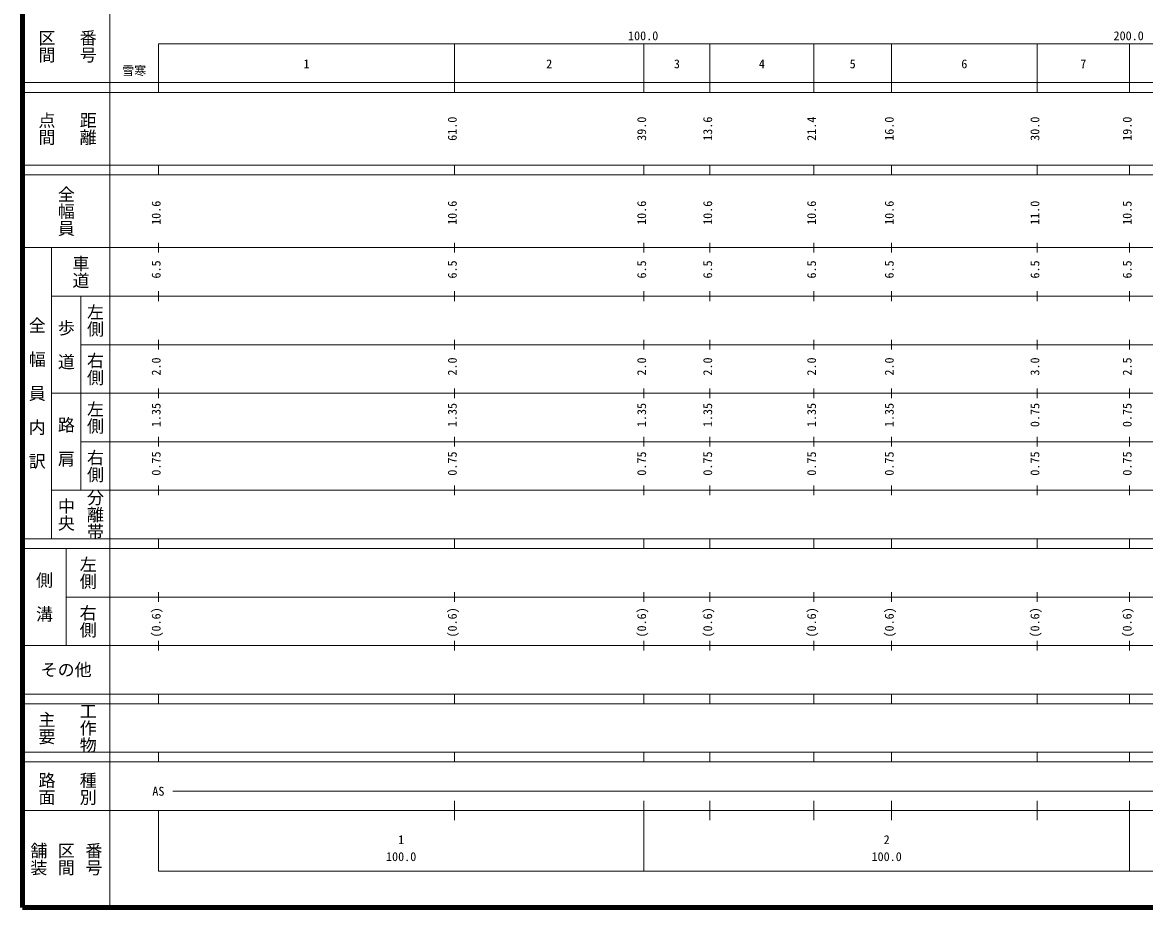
# Model space of a CAD drawing. Units: millimetres on the paper, enlarged 1000 times. Extents: x 40000 to 680000, y 20000 to 380000.
# Drawn here: x 40000 to 271120, y 20000 to 202409 of the extents above; entities that cross this region are included whole.
import ezdxf
from ezdxf.enums import TextEntityAlignment as Align

# ---------------------------------------------------------------- set-up
doc = ezdxf.new("R2010")
doc.units = ezdxf.units.MM
doc.header["$LTSCALE"] = 1000
doc.layers.add('M-TTL', color=2, linetype='Continuous', lineweight=140)
doc.layers.add('M-TTL-BAND', color=7, linetype='Continuous', lineweight=13)
doc.styles.add('@ＭＳ ゴシック', font='')
doc.styles.add('ＭＳ ゴシック', font='')
doc.styles.get('@ＭＳ ゴシック').set_extended_font_data('@MS Gothic')
doc.styles.get('ＭＳ ゴシック').set_extended_font_data('MS Gothic')

msp = doc.modelspace()

# ---------------------------------------------------------------- linework, layer by layer
at = {"layer": 'M-TTL'}
for p, q in [((40000, 380000), (40000, 20000)), ((40000, 20000), (680000, 20000))]:
    msp.add_line(p, q, dxfattribs=at)
at = {"layer": 'M-TTL-BAND'}
for p, q in [((58000, 370000), (58000, 20000)), ((68000, 198000), (579000, 198000)), ((68000, 198000), (68000, 188000)), ((129000, 188000), (129000, 198000)), ((168000, 188000), (168000, 198000)), ((181600, 188000), (181600, 198000)), ((203000, 188000), (203000, 198000)), ((219000, 188000), (219000, 198000)), ((249000, 188000), (249000, 198000)), ((268000, 188000), (268000, 198000)), ((40000, 190000), (579000, 190000)), ((40000, 188000), (579000, 188000)), ((40000, 173000), (579000, 173000)), ((68000, 171000), (68000, 173000)), ((129000, 171000), (129000, 173000)), ((168000, 171000), (168000, 173000)), ((181600, 171000), (181600, 173000)), ((203000, 171000), (203000, 173000)), ((219000, 171000), (219000, 173000)), ((249000, 171000), (249000, 173000)), ((268000, 171000), (268000, 173000)), ((40000, 171000), (579000, 171000)), ((40000, 156000), (579000, 156000)), ((46000, 96000), (46000, 156000)), ((68000, 155000), (68000, 157000)), ((129000, 155000), (129000, 157000)), ((168000, 155000), (168000, 157000)), ((181600, 155000), (181600, 157000)), ((203000, 155000), (203000, 157000)), ((219000, 155000), (219000, 157000)), ((249000, 155000), (249000, 157000)), ((268000, 155000), (268000, 157000)), ((46000, 146000), (579000, 146000)), ((52000, 146000), (52000, 106000)), ((68000, 145000), (68000, 147000)), ((129000, 145000), (129000, 147000)), ((168000, 145000), (168000, 147000)), ((181600, 145000), (181600, 147000)), ((203000, 145000), (203000, 147000)), ((219000, 145000), (219000, 147000)), ((249000, 145000), (249000, 147000)), ((268000, 145000), (268000, 147000)), ((68000, 135000), (68000, 137000)), ((129000, 135000), (129000, 137000)), ((168000, 135000), (168000, 137000)), ((181600, 135000), (181600, 137000)), ((203000, 135000), (203000, 137000)), ((219000, 135000), (219000, 137000)), ((249000, 135000), (249000, 137000)), ((268000, 135000), (268000, 137000)), ((52000, 136000), (579000, 136000)), ((46000, 126000), (579000, 126000)), ((68000, 125000), (68000, 127000)), ((129000, 125000), (129000, 127000)), ((168000, 125000), (168000, 127000)), ((181600, 125000), (181600, 127000)), ((203000, 125000), (203000, 127000)), ((219000, 125000), (219000, 127000)), ((249000, 125000), (249000, 127000)), ((268000, 125000), (268000, 127000)), ((52000, 116000), (579000, 116000)), ((68000, 115000), (68000, 117000)), ((129000, 115000), (129000, 117000)), ((168000, 115000), (168000, 117000)), ((181600, 115000), (181600, 117000)), ((203000, 115000), (203000, 117000)), ((219000, 115000), (219000, 117000)), ((249000, 115000), (249000, 117000)), ((268000, 115000), (268000, 117000)), ((68000, 105000), (68000, 107000)), ((129000, 105000), (129000, 107000)), ((168000, 105000), (168000, 107000)), ((181600, 105000), (181600, 107000)), ((203000, 105000), (203000, 107000)), ((219000, 105000), (219000, 107000)), ((249000, 105000), (249000, 107000)), ((268000, 105000), (268000, 107000)), ((46000, 106000), (579000, 106000)), ((40000, 96000), (579000, 96000)), ((68000, 94000), (68000, 96000)), ((129000, 94000), (129000, 96000)), ((168000, 94000), (168000, 96000)), ((181600, 94000), (181600, 96000)), ((203000, 94000), (203000, 96000)), ((219000, 94000), (219000, 96000)), ((249000, 94000), (249000, 96000)), ((268000, 94000), (268000, 96000)), ((40000, 94000), (579000, 94000)), ((49000, 94000), (49000, 74000)), ((49000, 84000), (579000, 84000)), ((68000, 83000), (68000, 85000)), ((129000, 83000), (129000, 85000)), ((168000, 83000), (168000, 85000)), ((181600, 83000), (181600, 85000)), ((203000, 83000), (203000, 85000)), ((219000, 83000), (219000, 85000)), ((249000, 83000), (249000, 85000)), ((268000, 83000), (268000, 85000)), ((40000, 74000), (579000, 74000)), ((68000, 73000), (68000, 75000)), ((129000, 73000), (129000, 75000)), ((168000, 73000), (168000, 75000)), ((181600, 73000), (181600, 75000)), ((203000, 73000), (203000, 75000)), ((219000, 73000), (219000, 75000)), ((249000, 73000), (249000, 75000)), ((268000, 73000), (268000, 75000)), ((40000, 64000), (579000, 64000)), ((68000, 62000), (68000, 64000)), ((129000, 62000), (129000, 64000)), ((168000, 62000), (168000, 64000)), ((181600, 62000), (181600, 64000)), ((203000, 62000), (203000, 64000)), ((219000, 62000), (219000, 64000)), ((249000, 62000), (249000, 64000)), ((268000, 62000), (268000, 64000)), ((40000, 62000), (579000, 62000)), ((40000, 52000), (579000, 52000)), ((68000, 50000), (68000, 52000)), ((129000, 50000), (129000, 52000)), ((168000, 50000), (168000, 52000)), ((181600, 50000), (181600, 52000)), ((203000, 50000), (203000, 52000)), ((219000, 50000), (219000, 52000)), ((249000, 50000), (249000, 52000)), ((268000, 50000), (268000, 52000)), ((40000, 50000), (579000, 50000)), ((71000, 44000), (565000, 44000)), ((129000, 38000), (129000, 42000)), ((168000, 27500), (168000, 42000)), ((181600, 38000), (181600, 42000)), ((203000, 38000), (203000, 42000)), ((219000, 38000), (219000, 42000)), ((249000, 38000), (249000, 42000)), ((268000, 27500), (268000, 42000)), ((40000, 40000), (579000, 40000)), ((68000, 40000), (68000, 27500)), ((68000, 27500), (579000, 27500))]:
    msp.add_line(p, q, dxfattribs=at)

# ---------------------------------------------------------------- texts
at = {"layer": 'M-TTL-BAND', "style": '@ＭＳ ゴシック'}
for s, p in [('区間', (45000, 197500)), ('番号', (53500, 197500)), ('点間', (45000, 180500)), ('距離', (53500, 180500)), ('全幅員', (49000, 163500)), ('車道', (52000, 151000)), ('左側', (55000, 141000)), ('全\u3000幅\u3000員\u3000内\u3000訳', (43000, 126000)), ('歩\u3000道', (49000, 136000)), ('右側', (55000, 131000)), ('左側', (55000, 121000)), ('路\u3000肩', (49000, 116000)), ('右側', (55000, 111000)), ('中央', (49000, 101000)), ('分離帯', (55000, 101000)), ('左側', (53500, 89000)), ('側\u3000溝', (44500, 84000)), ('右側', (53500, 79000)), ('主要', (45000, 57000)), ('工作物', (53500, 57000)), ('路面', (45000, 44500)), ('種別', (53500, 44500)), ('舗装', (43333, 30000)), ('区間', (49000, 30000)), ('番号', (54667, 30000))]:
    msp.add_text(s, height=2566, rotation=270, dxfattribs=at).set_placement(p, align=Align.MIDDLE_CENTER)
at = {"layer": 'M-TTL-BAND', "style": 'ＭＳ ゴシック'}
for s, p in [('100.0', (167844, 198195)), ('200.0', (267844, 198195)), ('1', (98500, 192405)), ('2', (148500, 192405)), ('3', (174800, 192405)), ('4', (192300, 192405)), ('5', (211000, 192405)), ('6', (234000, 192405)), ('7', (258500, 192405)), ('AS', (68000, 42500)), ('1', (118000, 32523)), ('2', (218000, 32523)), ('100.0', (118000, 29033)), ('100.0', (218000, 29033))]:
    msp.add_text(s, height=1833, dxfattribs=at).set_placement(p, align=Align.BOTTOM_CENTER)
msp.add_text('雪寒', height=1833, dxfattribs=at).set_placement((65500, 191000), align=Align.BOTTOM_RIGHT)
for s, p in [('61.0', (130000, 180500)), ('39.0', (169000, 180500)), ('13.6', (182600, 180500)), ('21.4', (204000, 180500)), ('16.0', (220000, 180500)), ('30.0', (250000, 180500)), ('19.0', (269000, 180500)), ('10.6', (69000, 163174)), ('10.6', (130000, 163174)), ('10.6', (169000, 163174)), ('10.6', (182600, 163174)), ('10.6', (204000, 163174)), ('10.6', (220000, 163174)), ('11.0', (250000, 163174)), ('10.5', (269000, 163174)), ('6.5', (69000, 151500)), ('6.5', (130000, 151500)), ('6.5', (169000, 151500)), ('6.5', (182600, 151500)), ('6.5', (204000, 151500)), ('6.5', (220000, 151500)), ('6.5', (250000, 151500)), ('6.5', (269000, 151500)), ('2.0', (69000, 131500)), ('2.0', (130000, 131500)), ('2.0', (169000, 131500)), ('2.0', (182600, 131500)), ('2.0', (204000, 131500)), ('2.0', (220000, 131500)), ('3.0', (250000, 131500)), ('2.5', (269000, 131500)), ('1.35', (69000, 121500)), ('1.35', (130000, 121500)), ('1.35', (169000, 121500)), ('1.35', (182600, 121500)), ('1.35', (204000, 121500)), ('1.35', (220000, 121500)), ('0.75', (250000, 121500)), ('0.75', (269000, 121500)), ('0.75', (69000, 111500)), ('0.75', (130000, 111500)), ('0.75', (169000, 111500)), ('0.75', (182600, 111500)), ('0.75', (204000, 111500)), ('0.75', (220000, 111500)), ('0.75', (250000, 111500)), ('0.75', (269000, 111500)), ('(0.6)', (69000, 78764)), ('(0.6)', (130000, 78764)), ('(0.6)', (169000, 78764)), ('(0.6)', (182600, 78764)), ('(0.6)', (204000, 78764)), ('(0.6)', (220000, 78764)), ('(0.6)', (250000, 78764)), ('(0.6)', (269000, 78764))]:
    msp.add_text(s, height=1833, rotation=90, dxfattribs=at).set_placement(p, align=Align.BOTTOM_CENTER)
msp.add_text('その他', height=2566, dxfattribs=at).set_placement((49000, 69000), align=Align.MIDDLE_CENTER)

doc.saveas('drawing.dxf')
